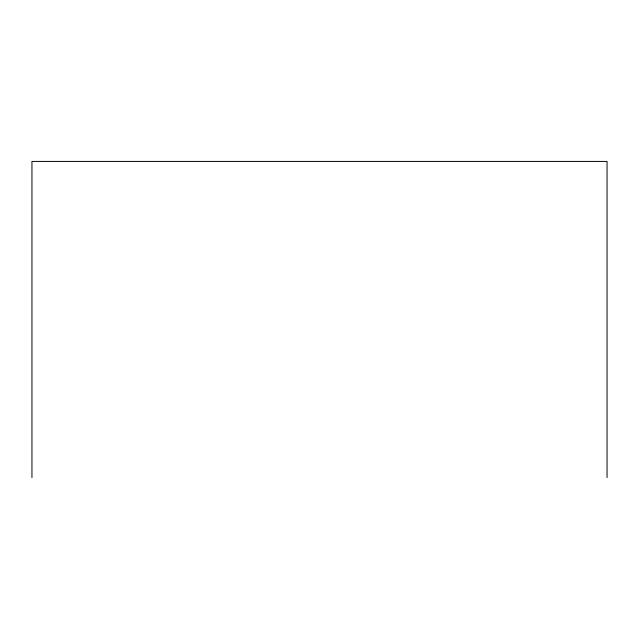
<?xml version="1.0" encoding="UTF-8"?>
<svg xmlns="http://www.w3.org/2000/svg" width="639" height="639" viewBox="0 0 639 639"><rect width="100%" height="100%" fill="white"/><g stroke="black" fill="none" stroke-linecap="round" stroke-linejoin="round"><path stroke-width="0.96" d="M607.05 477.573L607.05 161.427L31.95 161.427L31.95 477.573"/></g></svg>
